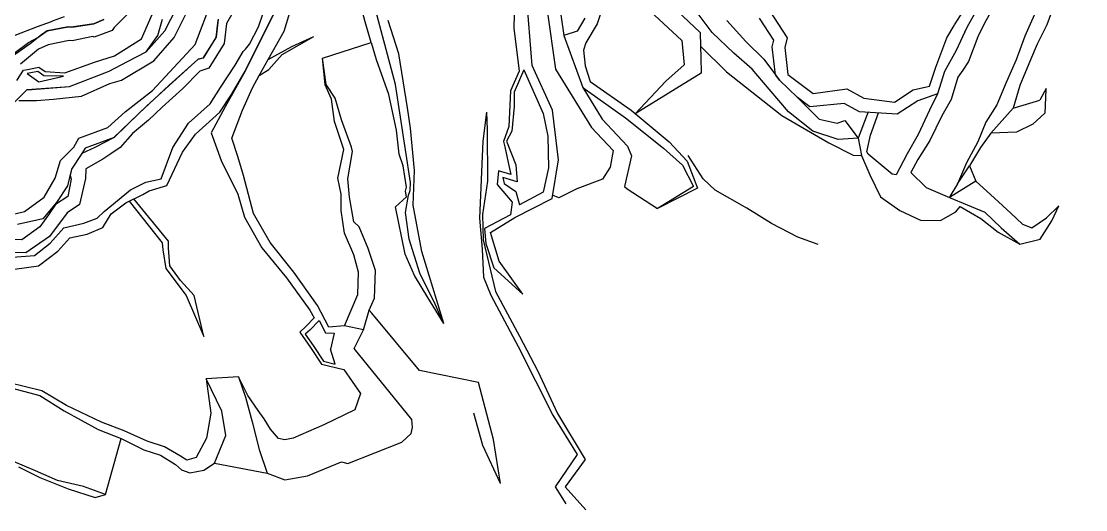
# Model space of a CAD drawing. Extents: x 102606 to 105048, y 81391 to 83586.
# Drawn here: x 104564.9 to 105039.7, y 81390.7 to 81608.5 of the extents above; entities that cross this region are included whole.
import ezdxf

# ---------------------------------------------------------------- set-up
doc = ezdxf.new("R2010")
doc.units = 0

msp = doc.modelspace()

# ---------------------------------------------------------------- linework, layer by layer
at = {"layer": 'BLG$350$FAKT', "color": 40}
for points in [[(104584.042022, 81610.449123, 0), (104579.116712, 81608.635489, 0), (104578.140808, 81608.276134, 0), (104572.042163, 81606.030446, 0), (104562.057558, 81602.168718, 0), (104554.063736, 81596.947761, 0), (104541.792004, 81589.443711, 0), (104534.606597, 81580.653132, 0)], [(104561.132515, 81593.822859, 0), (104568.142908, 81599.090034, 0), (104572.20298, 81601.214958, 0), (104573.846304, 81602.51178, 0), (104576.463935, 81604.183959, 0), (104585.802988, 81606.042594, 0), (104587.169393, 81605.872224, 0), (104588.484505, 81606.063496, 0), (104597.279861, 81607.342713, 0), (104601.648793, 81609.259715, 0)]]:
    msp.add_polyline3d(points, dxfattribs=at)
at = {"layer": 'BLG$360$FAKT', "color": 3}
for points in [[(104612.488841, 81612.034968, 0), (104606.28898, 81605.699571, 0), (104605.497974, 81604.362763, 0), (104597.446773, 81601.49406, 0), (104596.773326, 81601.691525, 0), (104587.605037, 81599.798502, 0), (104586.21663, 81599.882473, 0), (104576.80499, 81598.028448, 0), (104572.506907, 81596.084597, 0), (104564.603953, 81589.356854, 0)], [(104601.648793, 81609.259715, 0), (104597.279861, 81607.342713, 0), (104587.169393, 81605.872224, 0), (104585.802988, 81606.042594, 0), (104576.463935, 81604.183959, 0), (104573.846304, 81602.51178, 0), (104568.77714, 81598.511469, 0), (104554.571774, 81588.545609, 0)]]:
    msp.add_polyline3d(points, dxfattribs=at)
at = {"layer": 'BLG$370$FAKT', "color": 5}
for points in [[(104562.858749, 81582.050977, 0), (104565.86404, 81586.712245, 0), (104567.687725, 81587.069954, 0), (104572.69142, 81588.079048, 0), (104575.611607, 81586.095664, 0), (104584.282172, 81585.497094, 0), (104597.515877, 81590.206642, 0), (104606.495137, 81593.105497, 0), (104618.515137, 81600.662167, 0), (104621.189425, 81606.790968, 0), (104623.77888, 81612.564376, 0)], [(104561.079122, 81571.689699, 0), (104567.458865, 81578.052312, 0), (104569.792377, 81578.106735, 0), (104586.455727, 81579.462146, 0), (104604.067399, 81586.239201, 0), (104612.265746, 81590.552097, 0), (104620.576717, 81594.924241, 0), (104625.85, 81602.12, 0), (104627.911814, 81609.398326, 0)], [(104583.739075, 81584.049785, 0), (104574.970722, 81584.241413, 0), (104572.319981, 81586.118337, 0), (104569.128957, 81585.546988, 0), (104567.493841, 81585.249569, 0)], [(104567.493841, 81585.249569, 0), (104572.766101, 81581.491439, 0), (104583.739075, 81584.049785, 0)]]:
    msp.add_polyline3d(points, dxfattribs=at)
at = {"layer": 'BLG$380$FAKT', "color": 6}
for points in [[(104561.079122, 81571.689699, 0), (104567.458865, 81578.052312, 0), (104586.455727, 81579.462146, 0), (104604.067399, 81586.239201, 0), (104612.265746, 81590.552097, 0), (104620.576717, 81594.924241, 0), (104628.865968, 81604.221499, 0), (104636.751495, 81619.655041, 0)], [(104563.86403, 81573.157939, 0), (104571.704448, 81573.185497, 0), (104579.232036, 81573.751015, 0), (104591.696536, 81575.083295, 0), (104604.433091, 81580.808358, 0), (104609.557317, 81582.260791, 0), (104623.94267, 81590.864767, 0), (104633.145305, 81601.292275, 0), (104641.86274, 81618.932421, 0)]]:
    msp.add_polyline3d(points, dxfattribs=at)
at = {"layer": 'BLG$390$FAKT', "color": 32}
for points in [[(104553.787415, 81520.663615, 0), (104566.293092, 81523.715343, 0), (104575.034737, 81530.08336, 0), (104579.935695, 81538.51765, 0), (104582.450052, 81546.480648, 0), (104588.333004, 81552.374726, 0), (104590.53398, 81556.342375, 0), (104603.52227, 81561.084883, 0), (104611.232275, 81568.155244, 0), (104623.442716, 81577.649529, 0), (104642.418941, 81598.124276, 0), (104650.061899, 81618.285308, 0)], [(104652.720053, 81609.433128, 0), (104651.807487, 81601.426687, 0), (104645.84071, 81592.015607, 0), (104643.594394, 81591.453752, 0), (104630.818472, 81580.005946, 0), (104617.480971, 81567.574893, 0), (104606.24754, 81556.600926, 0), (104593.414908, 81551.898033, 0), (104591.896004, 81549.544702, 0), (104587.351525, 81542.50366, 0), (104585.441622, 81535.149467, 0), (104580.604276, 81527.756565, 0), (104574.467677, 81520.365764, 0), (104563.158116, 81517.884247, 0)]]:
    msp.add_polyline3d(points, dxfattribs=at)
at = {"layer": 'BLG$400$FAKT', "color": 40}
for points in [[(104662.006375, 81617.400895, 0), (104656.448098, 81607.453277, 0), (104655.359419, 81598.647448, 0), (104648.594549, 81587.604892, 0), (104644.602068, 81586.205467, 0), (104636.88, 81578.5, 0), (104627.68, 81570.17, 0), (104621.65, 81564.45, 0), (104614.48, 81558.42, 0), (104608.951105, 81552.15268, 0), (104604.806971, 81549.460334, 0), (104601.285886, 81546.940462, 0), (104593.725356, 81542.676571, 0), (104593.459358, 81538.458697, 0), (104590.871355, 81526.819664, 0), (104585.32333, 81523.069809, 0), (104577.427054, 81512.537286, 0), (104566.872768, 81505.264487, 0), (104561.187181, 81505.405521, 0)], [(104652.571208, 81608.961652, 0), (104651.70897, 81601.19769, 0), (104646.0182, 81592.053469, 0), (104643.776382, 81591.535871, 0), (104620.840854, 81570.831973, 0), (104606.066196, 81556.477339, 0), (104597.751723, 81552.147866, 0), (104591.896004, 81549.544702, 0), (104587.346336, 81542.483679, 0), (104586.646918, 81539.79053, 0), (104587.111213, 81538.149888, 0), (104585.638616, 81530.345122, 0), (104580.086968, 81526.774705, 0), (104577.02964, 81522.154093, 0), (104573.145476, 81516.796966, 0), (104565.192731, 81510.968417, 0), (104561.076182, 81511.213991, 0)]]:
    msp.add_polyline3d(points, dxfattribs=at)
at = {"layer": 'BLG$410$FAKT', "color": 3}
for points in [[(104560.90817, 81503.278102, 0), (104570.820699, 81503.97825, 0), (104577.815885, 81509.505117, 0), (104583.896799, 81516.346476, 0), (104592.777931, 81518.423971, 0), (104598.676146, 81520.72001, 0), (104601.812248, 81523.654266, 0), (104613.616105, 81533.325593, 0), (104620.514349, 81536.696639, 0), (104627.229218, 81538.274449, 0), (104632.524993, 81552.236037, 0), (104639.461988, 81563.011075, 0), (104649.151379, 81571.661935, 0), (104653.802767, 81579.020367, 0), (104660.248022, 81589.001454, 0), (104663.888307, 81594.983939, 0), (104664.904375, 81596.141574, 0), (104666.740701, 81598.335305, 0), (104670.687525, 81605.998219, 0), (104674.604716, 81617.364648, 0)], [(104561.796004, 81497.974056, 0), (104572.582696, 81499.429941, 0), (104581.214449, 81505.903685, 0), (104586.493656, 81511.984485, 0), (104594.287408, 81513.553035, 0), (104601.315813, 81516.525481, 0), (104604.932367, 81522.696769, 0), (104611.49, 81527.6, 0), (104619.044061, 81531.235392, 0), (104621.882265, 81532.862178, 0), (104629.809387, 81535.329782, 0), (104636.774979, 81550.091738, 0), (104642.665266, 81558.166035, 0), (104653.460076, 81568.01186, 0), (104658.730356, 81575.872078, 0), (104664.714539, 81586.287552, 0), (104681.340209, 81619.872523, 0)]]:
    msp.add_polyline3d(points, dxfattribs=at)
at = {"layer": 'BLG$420$FAKT', "color": 5}
for points in [[(104681.340209, 81619.872523, 0), (104664.714539, 81586.287552, 0), (104655.875602, 81570.328011, 0), (104649.599225, 81558.69574, 0), (104653.99342, 81546.342765, 0), (104661.549146, 81531.35971, 0), (104664.509973, 81521.176283, 0), (104672.225827, 81507.390957, 0), (104683.139892, 81494.152351, 0), (104693.57898, 81479.684402, 0), (104695.527305, 81476.22558, 0), (104691.858069, 81472.42333, 0), (104689.192153, 81469.781394, 0), (104693.868614, 81463.06269, 0), (104698.848032, 81455.575256, 0), (104708.749505, 81453.202259, 0), (104716.16746, 81442.51259, 0), (104713.674069, 81435.150525, 0), (104699.858818, 81428.529391, 0), (104686.169633, 81422.620464, 0), (104682.509818, 81421.885935, 0), (104679.624506, 81422.493068, 0), (104676.085973, 81426.584757, 0), (104673.239275, 81431.243143, 0), (104670.570421, 81434.95667, 0), (104666.007395, 81441.616225, 0), (104661.81997, 81449.997303, 0), (104647.376677, 81449.085317, 0), (104649.364833, 81433.71321, 0), (104647.513538, 81422.553318, 0), (104642.964717, 81413.934677, 0), (104638.790769, 81412.749023, 0), (104635.833511, 81414.488195, 0), (104628.76662, 81418.750446, 0), (104621.042842, 81421.210465, 0), (104610.826679, 81425.861203, 0), (104600.601225, 81429.680202, 0), (104585.074179, 81437.178325, 0), (104574.038004, 81443.650039, 0), (104559.475087, 81447.323587, 0)], [(104563.631099, 81409.838909, 0), (104573.182723, 81405.075111, 0), (104585.724539, 81399.944408, 0), (104597.905072, 81396.172234, 0), (104602.516466, 81397.488798, 0), (104609.383881, 81422.374216, 0), (104619.569665, 81417.387003, 0), (104627.056706, 81414.977642, 0), (104633.646181, 81410.815661, 0), (104636.279, 81408.497, 0), (104640.121768, 81407.087215, 0), (104646.280237, 81408.252599, 0), (104651.102591, 81411.415215, 0), (104674.630684, 81406.960589, 0), (104682.451045, 81404.001659, 0), (104692.62, 81405.78, 0), (104707.78, 81412, 0), (104710.52, 81411.33, 0), (104734.62, 81420.74, 0), (104738.835355, 81424.731586, 0), (104739.357517, 81427.313037, 0), (104739.09, 81430.93, 0), (104713.34, 81462.58, 0), (104717.53, 81470.82, 0), (104709.02, 81472.63, 0), (104702.06, 81472.14, 0), (104697, 81481.78, 0), (104686.47, 81496.66, 0), (104675.88, 81509.89, 0), (104668.42, 81522.78, 0), (104664.01, 81539.78, 0), (104661.55, 81548.14, 0), (104658.84, 81556.43, 0), (104663.61, 81568.89, 0), (104668.089792, 81578.884773, 0), (104671.039033, 81584.259324, 0), (104675.026242, 81591.525416, 0), (104682.085234, 81604.08282, 0), (104686.911892, 81619.873911, 0)], [(104613.02025, 81528.336433, 0), (104627.765479, 81509.622809, 0), (104628.074011, 81506.611477, 0), (104629.298733, 81498.179266, 0), (104638.497449, 81486.27768, 0), (104646.36, 81467.93, 0)], [(104646.36, 81467.93, 0), (104641.995661, 81486.203065, 0), (104635.91, 81492.91, 0), (104631.16, 81499.37, 0), (104630.617357, 81507.359155, 0), (104630.563987, 81510.474815, 0), (104615.030728, 81529.303976, 0)], [(104697.715417, 81475.06545, 0), (104693.52842, 81470.789563, 0), (104691.454854, 81468.958591, 0), (104695.155129, 81463.938067, 0), (104699.736117, 81456.847066, 0), (104704.928523, 81455.571788, 0), (104702.763, 81462.2914, 0)], [(104697.715417, 81475.06545, 0), (104700.640539, 81469.593817, 0), (104704.514036, 81469.340081, 0), (104702.763, 81462.2914, 0)], [(104520.864189, 81469.617256, 0), (104522.871094, 81463.374746, 0), (104528.086567, 81461.377475, 0), (104540.6307, 81456.907367, 0), (104551.487861, 81451.639055, 0), (104558.527388, 81445.465858, 0), (104573.19894, 81441.601411, 0), (104583.981924, 81434.777585, 0), (104599.236367, 81426.484655, 0), (104609.383881, 81422.374216, 0)], [(104661.81997, 81449.997303, 0), (104664.85564, 81440.847745, 0), (104667.931001, 81429.832829, 0), (104671.02891, 81417.551967, 0), (104674.630684, 81406.960589, 0)], [(104651.102591, 81411.415215, 0), (104656.170827, 81423.811552, 0), (104654.410171, 81434.558271, 0), (104647.376677, 81449.085317, 0)], [(104602.516466, 81397.488798, 0), (104592.576367, 81401.015294, 0), (104581.004598, 81403.657013, 0), (104571.213564, 81407.963358, 0), (104561.423044, 81412.216649, 0), (104548.936858, 81415.492516, 0), (104508.835608, 81421.18885, 0)]]:
    msp.add_polyline3d(points, dxfattribs=at)
at = {"layer": 'BLG$430$FAKT', "color": 6}
for points in [[(104709.02, 81472.63, 0), (104715.033683, 81486.692848, 0), (104715.240825, 81496.55935, 0), (104713.275084, 81504.389286, 0), (104709.065084, 81514.049286, 0), (104707.579446, 81524.082599, 0), (104707.54, 81531.35, 0), (104706.087011, 81538.53706, 0), (104708.749285, 81551.294418, 0), (104704.607513, 81563.799191, 0), (104703.201459, 81573.721919, 0), (104700.43907, 81580.164095, 0), (104699.19, 81592.04, 0), (104721.028763, 81598.971265, 0), (104718.27105, 81608.232812, 0), (104714.502115, 81622.242107, 0)], [(104753.426116, 81473.599203, 0), (104749.474711, 81482.353052, 0), (104742.606791, 81496.095655, 0), (104737.902737, 81511.344296, 0), (104736.303358, 81523.20435, 0), (104737.620493, 81531.016925, 0), (104738.373142, 81533.087728, 0), (104738.467223, 81536.66457, 0), (104731.881547, 81580.339689, 0), (104721.867887, 81617.579015, 0)], [(104671.039033, 81584.259324, 0), (104675.38, 81587.04, 0), (104681.20928, 81593.672769, 0), (104695.4, 81601.79, 0)], [(104675.026242, 81591.525416, 0), (104685.54577, 81597.273757, 0), (104695.4, 81601.79, 0)], [(104753.3, 81473.67, 0), (104746.275463, 81485.353791, 0), (104740.254865, 81495.180296, 0), (104736.188743, 81504.648805, 0), (104731.816621, 81525.683483, 0), (104736.7, 81530.27, 0), (104736.269416, 81532.793507, 0), (104736.79, 81534.52, 0), (104735.19, 81544.02, 0), (104733.436891, 81549.253999, 0), (104732.211748, 81559.891825, 0), (104728.885198, 81575.821078, 0), (104723.325267, 81591.258652, 0), (104721.03493, 81598.950556, 0)], [(104717.53, 81470.82, 0), (104720.086105, 81479.595089, 0), (104722.493854, 81485.082922, 0), (104722.863803, 81497.420493, 0), (104719.677642, 81507.179635, 0), (104715.612269, 81516.902666, 0), (104713.246961, 81519.060759, 0), (104711.262509, 81530.068021, 0), (104710.507611, 81538.164582, 0), (104712.565429, 81550.498044, 0), (104712.126407, 81552.412972, 0), (104707.715798, 81564.527969, 0), (104704.82522, 81574.176422, 0), (104700.938897, 81580.378419, 0), (104699.19, 81592.04, 0)], [(104778.67, 81402.38, 0), (104775.48, 81422.01, 0), (104768.86, 81447.43, 0), (104742.586866, 81452.683673, 0), (104721.271424, 81478.293301, 0), (104720.086105, 81479.595089, 0)], [(104778.67, 81402.38, 0), (104770.7, 81419.32, 0), (104766.71, 81433.77, 0)]]:
    msp.add_polyline3d(points, dxfattribs=at)
at = {"layer": 'BLG$440$FAKT', "color": 32}
for points in [[(104753.426116, 81473.599203, 0), (104749.474711, 81482.353052, 0), (104742.606791, 81496.095655, 0), (104737.902737, 81511.344296, 0), (104736.303358, 81523.20435, 0), (104737.620493, 81531.016925, 0), (104738.373142, 81533.087728, 0), (104738.467223, 81536.66457, 0), (104731.881547, 81580.339689, 0), (104721.867887, 81617.579015, 0)], [(104753.3, 81473.67, 0), (104743.507383, 81505.863453, 0), (104739.646114, 81526.52501, 0), (104740.21479, 81541.924079, 0), (104738.508762, 81560.887748, 0), (104737.190161, 81569.943753, 0), (104733.261425, 81593.944046, 0), (104728.564314, 81608.883348, 0)], [(104772.41, 81567.97, 0), (104770.83, 81555.07, 0), (104769.26, 81520.69, 0), (104770.45, 81506.83, 0), (104771.06, 81494.37, 0), (104774.265681, 81486.366066, 0), (104778.055965, 81479.315639, 0), (104786.457846, 81463.426159, 0), (104802.032405, 81432.855704, 0), (104812.777685, 81415.225411, 0), (104802.983388, 81400.864329, 0), (104807.73752, 81393.329862, 0)], [(104772.41, 81567.97, 0), (104772.72, 81560.07, 0), (104772.85, 81537.2, 0), (104770.662034, 81522.260878, 0), (104770.989593, 81511.09169, 0), (104776.49, 81487.99, 0), (104787.14, 81468.12, 0), (104795.27, 81452.49, 0), (104804.15, 81433.65, 0), (104816.39, 81413.06, 0), (104807.57, 81400.9, 0), (104816.65, 81390.67, 0)]]:
    msp.add_polyline3d(points, dxfattribs=at)
at = {"layer": 'BLG$450$FAKT', "color": 40}
for points in [[(104785.047979, 81623.909227, 0), (104784.568596, 81605.39903, 0), (104786.917624, 81586.233332, 0), (104783.091511, 81577.490952, 0), (104782.321113, 81561.639055, 0), (104779.987768, 81554.865958, 0), (104780.53, 81552.53, 0), (104782.11, 81545.59, 0), (104783.32, 81540.1, 0), (104777.76, 81541.76, 0), (104777.17, 81535.66, 0), (104783.91, 81527.8, 0), (104783.11, 81522.19, 0), (104771.48, 81516.16, 0), (104772.1, 81509.42, 0), (104775.64, 81498.59, 0), (104788.57, 81486.75, 0)], [(104788.57, 81486.75, 0), (104778.035297, 81501.469175, 0), (104774.191216, 81514.372187, 0), (104784.981794, 81520.918522, 0), (104801.639842, 81529.474049, 0), (104804.508685, 81546.77258, 0), (104801.77544, 81568.916751, 0), (104792.820627, 81588.754673, 0), (104790.308727, 81620.508075, 0)], [(104789.095684, 81586.802809, 0), (104784.744553, 81576.907481, 0), (104784.735151, 81570.452451, 0), (104783.78, 81559.57, 0), (104781.26, 81555.1, 0), (104785.52, 81544.49, 0), (104786.14, 81536.92, 0), (104779.76, 81538.82, 0), (104780.32, 81536.16, 0), (104785.5, 81532.62, 0), (104787.13, 81526.63, 0)], [(104789.095684, 81586.802809, 0), (104797.746061, 81567.415384, 0), (104799.778325, 81557.32269, 0), (104800, 81543.107648, 0), (104797.754522, 81532.305221, 0), (104787.13, 81526.63, 0)]]:
    msp.add_polyline3d(points, dxfattribs=at)
at = {"layer": 'BLG$460$FAKT', "color": 3}
for points in [[(104799.436768, 81613.336326, 0), (104803.134956, 81587.184644, 0), (104819.262426, 81561.204193, 0), (104828.88804, 81550.926042, 0), (104827.59693, 81543.42688, 0), (104824.111338, 81538.09874, 0), (104812.75945, 81533.720931, 0), (104804.71051, 81529.797892, 0), (104801.876818, 81530.902377, 0)], [(104805.510303, 81611.328977, 0), (104806.931917, 81602.129965, 0)], [(104806.931917, 81602.129965, 0), (104815.335364, 81578.906984, 0)], [(104815.335364, 81578.906984, 0), (104824.047277, 81564.872579, 0), (104835.307405, 81552.849109, 0), (104837.016508, 81548.520396, 0), (104834.02509, 81534.744461, 0), (104835.204767, 81533.771315, 0), (104848.724238, 81524.974254, 0)]]:
    msp.add_polyline3d(points, dxfattribs=at)
at = {"layer": 'BLG$470$FAKT', "color": 5}
for points in [[(104824.478097, 81615.447354, 0), (104821.824375, 81607.372051, 0), (104816.727965, 81598.959228, 0), (104815.71877, 81595.549534, 0), (104816.436085, 81588.634082, 0), (104818.654319, 81581.664735, 0), (104836.868, 81568.8646, 0), (104853.8765, 81554.7869, 0), (104861.8893, 81546.1876, 0), (104866.4617, 81534.1481, 0), (104848.7242, 81524.9743, 0)], [(104816.337947, 81609.895453, 0), (104812.825811, 81604.097846, 0), (104806.931917, 81602.129965, 0), (104815.335364, 81578.906984, 0), (104834.349349, 81565.501487, 0), (104851.429421, 81551.93997, 0), (104859.8743, 81544.3895, 0), (104864.7372, 81534.7772, 0), (104849.0256, 81525.1588, 0)], [(104920.36, 81508.92, 0), (104911.33, 81512.25, 0), (104899.47, 81518.33, 0), (104888.55, 81525.13, 0), (104874.42, 81533.2, 0), (104869, 81538.23, 0), (104862.42, 81548.64, 0)]]:
    msp.add_polyline3d(points, dxfattribs=at)
at = {"layer": 'BLG$480$FAKT', "color": 6}
for points in [[(104852.4725, 81618.0009, 0), (104867.7311, 81603.4724, 0), (104867.8618, 81597.4465, 0), (104867.9702, 81592.455, 0), (104868.1233, 81585.3976, 0), (104838.772157, 81567.288543, 0)], [(104845.198623, 81613.170077, 0), (104859.498893, 81600, 0), (104860.567295, 81589.04, 0), (104852.381972, 81581.780615, 0), (104838.772157, 81567.288543, 0)], [(104867.8618, 81597.4465, 0), (104879.46, 81585.92, 0), (104904.12, 81566.51, 0), (104925.09, 81554.3, 0), (104936.01, 81548.78, 0), (104939.684, 81548.586, 0)]]:
    msp.add_polyline3d(points, dxfattribs=at)
at = {"layer": 'BLG$490$FAKT', "color": 32}
for points in [[(104938.136, 81556.318, 0), (104929.288449, 81555.849737, 0), (104918.018141, 81559.492272, 0), (104907.186148, 81568.16939, 0), (104898.563074, 81578.26318, 0), (104890.901389, 81587.146684, 0), (104882.706717, 81594.351329, 0), (104873.055884, 81603.468582, 0), (104865.050074, 81614.229854, 0), (104871.730155, 81628.582325, 0)], [(104991.467849, 81614.210111, 0), (104986.60204, 81605.667692, 0), (104985.582685, 81603.450181, 0), (104981.946146, 81595.47668, 0), (104976.745213, 81586.132799, 0), (104973.551687, 81576.084633, 0), (104964.799859, 81572.979625, 0), (104955.659108, 81567.106682, 0), (104938.750078, 81568.136693, 0), (104931.974806, 81571.797449, 0), (104916.65278, 81570.306633, 0), (104911.094007, 81574.557291, 0), (104903.105742, 81582.267222, 0), (104901.300821, 81584.682365, 0), (104899.836358, 81597.093104, 0), (104900.535096, 81600.04944, 0), (104894.203351, 81609.833587, 0)], [(104898.459257, 81613.416705, 0), (104906.485986, 81601.142969, 0), (104905.531566, 81596.787096, 0), (104906.840703, 81584.751258, 0), (104918.190895, 81576.268149, 0), (104933.173851, 81578.331189, 0), (104940.715386, 81574.212945, 0), (104954.411354, 81572.480604, 0), (104962.722859, 81577.951093, 0), (104970.038588, 81579.505641, 0), (104972.81918, 81587.999643, 0), (104977.820309, 81601.15181, 0), (104981.034222, 81606.666158, 0), (104981.034222, 81606.666158, 0), (104981.241382, 81606.877331, 0), (104986.54109, 81615.31702, 0)], [(104879.674432, 81608.792002, 0), (104888.121172, 81599.552111, 0), (104896.087813, 81591.657831, 0), (104901.300821, 81584.682365, 0)], [(104901.300821, 81584.682365, 0), (104903.105742, 81582.267222, 0), (104911.094007, 81574.557291, 0)], [(104911.094007, 81574.557291, 0), (104912.307765, 81573.385824, 0), (104920.849875, 81564.854202, 0), (104928.880624, 81563.05441, 0), (104932.20993, 81564.208039, 0)]]:
    msp.add_polyline3d(points, dxfattribs=at)
at = {"layer": 'BLG$500$FAKT', "color": 40}
for points in [[(104991.467849, 81614.210111, 0), (104986.60204, 81605.667692, 0), (104981.946146, 81595.47668, 0), (104976.745213, 81586.132799, 0), (104973.551687, 81576.084633, 0), (104970.063582, 81568.935542, 0), (104964.890713, 81557.946963, 0), (104960.115275, 81549.361227, 0), (104955.102512, 81540.014721, 0)], [(104997.6, 81613.21, 0), (104994.57, 81607.7, 0), (104991.55, 81601.58, 0), (104989.43, 81596.14, 0), (104987.42, 81590.52, 0), (104984.82, 81586.65, 0), (104982.635852, 81583.587822, 0), (104979.618965, 81573.655465, 0), (104975.474929, 81566.34188, 0), (104970.126836, 81555.26221, 0), (104964.822237, 81546.790172, 0), (104961.76384, 81541.122991, 0), (104968.503936, 81534.405179, 0), (104978.889556, 81529.8875, 0), (104994.713179, 81523.30455, 0), (105001.917357, 81516.358636, 0), (105010.272, 81509.167, 0)], [(104932.20993, 81564.208039, 0), (104938.136, 81556.318, 0), (104939.684, 81548.586, 0), (104943.378, 81539.997, 0), (104948.182, 81530.161, 0), (104956.843, 81524.065, 0), (104966.044, 81519.755, 0), (104974.99, 81519.707, 0), (104981.729, 81523.579, 0), (104983.73, 81525.942, 0), (104992.863, 81520.608, 0), (105000.623, 81514.408, 0), (105010.272, 81509.167, 0)], [(104942.660898, 81567.898466, 0), (104942.25, 81566.91, 0), (104938.136, 81556.318, 0)], [(104942.034459, 81550.3365, 0), (104943.7, 81557.69, 0), (104947.30762, 81567.615412, 0)], [(104955.102512, 81540.014721, 0), (104953.34, 81540.26, 0), (104942.71, 81549.3, 0), (104942.034459, 81550.3365, 0)]]:
    msp.add_polyline3d(points, dxfattribs=at)
at = {"layer": 'BLG$510$FAKT', "color": 3}
for points in [[(105033.882653, 81823.609786, 0), (105034.83, 81815.425, 0), (105036.357, 81787.165, 0), (105037.596078, 81771.844427, 0), (105038.678599, 81758.924775, 0), (105039.699768, 81741.938531, 0), (105039.048219, 81728.961168, 0), (105038.440445, 81719.03525, 0), (105037.915706, 81703.100341, 0), (105037.971148, 81695.49468, 0), (105038.49743, 81681.92839, 0), (105037.956105, 81671.607403, 0), (105036.685037, 81659.923916, 0), (105036.296873, 81649.462837, 0), (105033.766903, 81637.033516, 0), (105029.659448, 81624.508577, 0), (105024.983305, 81614.138242, 0), (105022.365, 81606.939, 0), (105018.113, 81598.26, 0), (105015.124, 81591.352, 0), (105010.275, 81579.802, 0), (105007.389313, 81569.721574, 0), (105019.204886, 81573.334531, 0)], [(105019.302375, 81616.933742, 0), (105012.518059, 81601.886829, 0), (105008.615185, 81591.379687, 0), (105004.219412, 81581.200055, 0), (105000.090965, 81571.216664, 0), (104995.130454, 81563.510084, 0), (104991.573227, 81554.803123, 0), (104986.509881, 81545.348067, 0), (104982.52801, 81536.066251, 0), (104979.089, 81530.346, 0), (104978.889556, 81529.8875, 0), (104994.713179, 81523.30455, 0), (105001.917357, 81516.358636, 0), (105010.272, 81509.167, 0), (105019.402, 81511.292, 0), (105024.608, 81519.58, 0), (105027.684, 81526.207, 0)], [(105021.9723, 81578.1439, 0), (105021.5372, 81567.4747, 0), (105016.1443, 81562.5463, 0), (105008.7686, 81559.0909, 0), (104997.4104, 81558.6416, 0)], [(105021.986, 81578.481, 0), (105019.204886, 81573.334531, 0)], [(104997.4104, 81558.6416, 0), (105007.389313, 81569.721574, 0)], [(104997.4104, 81558.6416, 0), (104992.818, 81552.213, 0), (104987.799, 81544.036, 0), (104990.708389, 81537.228751, 0), (104999.054899, 81529.632405, 0), (105006.271843, 81522.920981, 0), (105011.463092, 81517.972464, 0), (105015.726405, 81516.448056, 0), (105022.176086, 81520.901339, 0), (105027.684, 81526.207, 0)], [(104982.52801, 81536.066251, 0), (104987.799, 81544.036, 0)], [(104990.708389, 81537.228751, 0), (104978.889556, 81529.8875, 0)]]:
    msp.add_polyline3d(points, dxfattribs=at)

doc.saveas('drawing.dxf')
